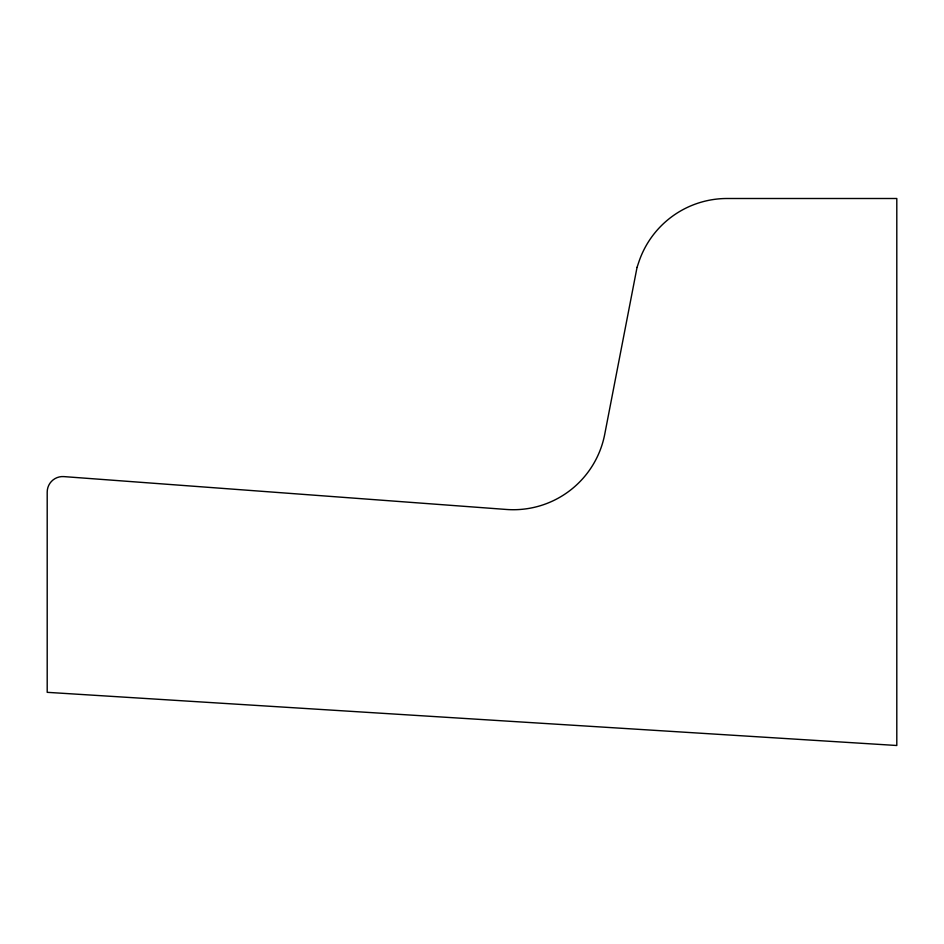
<?xml version="1.0" encoding="UTF-8"?>
<svg xmlns="http://www.w3.org/2000/svg" width="944" height="944" viewBox="0 0 944 944"><rect width="100%" height="100%" fill="white"/><g stroke="black" fill="none" stroke-linecap="round" stroke-linejoin="round"><path stroke-width="1.42" d="M637.035 267.4L604.726 434.311A93.102 93.102 0 0 1 506.421 509.465L63.862 476.602A15.517 15.517 0 0 0 47.2 492.072L47.2 692.33L896.8 745.5L896.8 198.5L727.104 198.5A93.102 93.102 0 0 0 638.781 262.161L637.035 267.4"/></g></svg>
